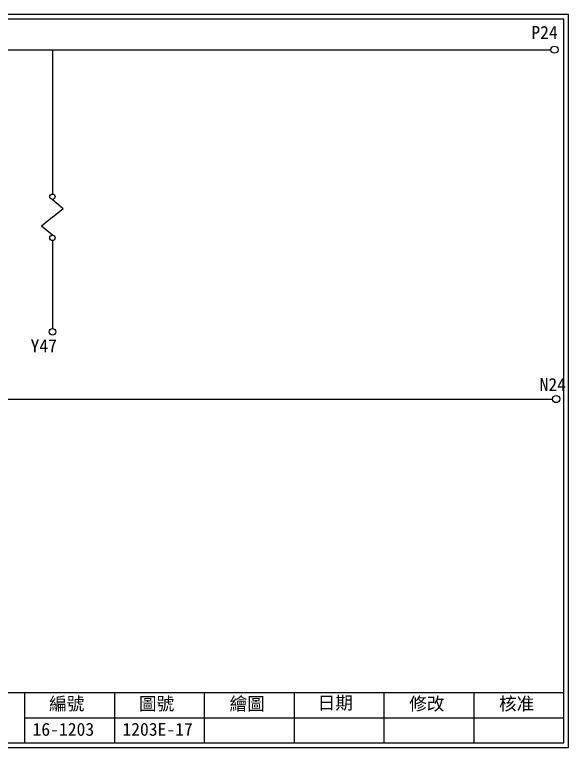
# Model space of a CAD drawing. Extents: x 926 to 1213, y 3 to 207.
# Drawn here: x 1058.6 to 1212.7, y 3 to 207 of the extents above; entities that cross this region are included whole.
import ezdxf

# ---------------------------------------------------------------- set-up
doc = ezdxf.new("R2010")
doc.units = 0
doc.layers.get('0').update_dxf_attribs({"linetype": 'CONTINUOUS'})
doc.layers.add('圖框層', color=7, linetype='CONTINUOUS')
doc.layers.add('標尺寸層', color=3, linetype='CONTINUOUS')
doc.styles.add('STSL', font='kaiu.ttf')

msp = doc.modelspace()

# ---------------------------------------------------------------- linework, layer by layer
for centre in [(1208.88, 197.22), (1209.36, 99.96)]:
    msp.add_circle(centre, 1)
at = {"layer": '圖框層', "color": 7}
for p, q in [((1212.74, 206.97), (925.74, 206.97)), ((1212.74, 3), (1212.74, 206.97)), ((1211.49, 205.72), (926.99, 205.72)), ((1211.49, 4.25), (1211.49, 205.72)), ((926.99, 18.25), (1211.49, 18.25)), ((1061.49, 4.25), (1061.49, 18.25)), ((1086.49, 4.25), (1086.49, 18.25)), ((1111.49, 4.25), (1111.49, 18.25)), ((1136.49, 4.25), (1136.49, 18.25)), ((1161.49, 4.25), (1161.49, 18.25)), ((1186.49, 4.25), (1186.49, 18.25)), ((1061.49, 11.25), (1211.49, 11.25)), ((926.99, 4.25), (1211.49, 4.25)), ((925.74, 3), (1212.74, 3))]:
    msp.add_line(p, q, dxfattribs=at)
at = {"layer": '標尺寸層', "color": 7}
for p, q in [((930.28, 197.22), (1207.88, 197.22)), ((1069.13, 197.22), (1069.13, 157.03)), ((1069.13, 155.53), (1072.14, 153.04)), ((1069.13, 150.55), (1072.14, 153.04)), ((1069.13, 150.55), (1066.13, 148.06)), ((1069.13, 145.57), (1066.13, 148.06)), ((1069.13, 144.07), (1069.13, 119.62)), ((930.49, 99.96), (1208.36, 99.96))]:
    msp.add_line(p, q, dxfattribs=at)
for centre, radius in [((1069.13, 156.28), 0.751), ((1069.13, 144.82), 0.751), ((1069.13, 118.7), 0.92)]:
    msp.add_circle(centre, radius, dxfattribs=at)

# ---------------------------------------------------------------- texts
at = {"layer": '圖框層', "color": 4, "style": 'STSL'}
for s, p in [('P24', (1202.44, 200.22)), ('Y47', (1063.05, 112.96)), ('N24', (1204.74, 102.2)), ('編號', (1068.21, 13.34)), ('圖號', (1093.21, 13.34)), ('繪圖', (1118.44, 13.34)), ('日期', (1142.96, 13.59)), ('修改', (1168.44, 13.34)), ('核准', (1193.44, 13.34)), ('16-1203', (1063.61, 6.22)), ('1203E-17', (1088.61, 6.22))]:
    msp.add_text(s, height=3.6, dxfattribs=at).set_placement(p)

doc.saveas('drawing.dxf')
